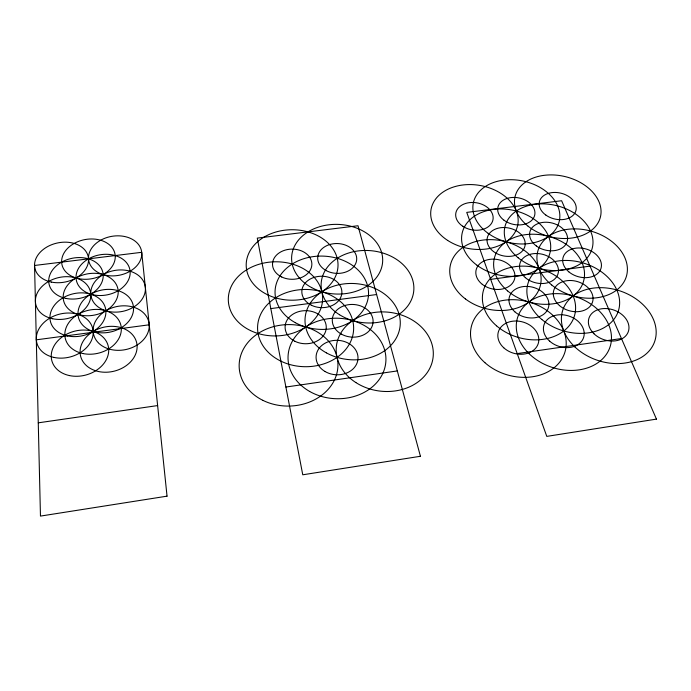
<?xml version="1.0" encoding="UTF-8"?>
<svg xmlns="http://www.w3.org/2000/svg" width="691" height="691" viewBox="0 0 691 691"><rect width="100%" height="100%" fill="white"/><g stroke="black" fill="none" stroke-linecap="round" stroke-linejoin="round"><path stroke-width="1.04" d="M38.264 422.832L157.626 405.574M285.893 387.038L397.325 370.929M517.196 353.602L621.459 338.53M36.303 339.825L149.239 324.796M270.82 308.609L376.638 294.53M490.67 279.354L590.019 266.13M167.041 496.164L40.467 516.091L34.55 265.474L141.707 252.31L167.041 496.164M420.43 456.276L302.762 474.795L257.268 238.11L358.007 225.741L420.43 456.276M656.45 419.117L546.78 436.384L466.745 212.387L561.619 200.736L656.45 419.117M484.901 362.663A48.517 38.005 15.4 0 0 564.72 352.79A48.517 38.005 15.4 0 0 505.484 300.101A48.517 38.005 15.4 0 0 484.901 362.663M574.955 347.003A48.551 36.476 19.2 0 0 654.446 342.131A48.551 36.476 19.2 0 0 596.955 287.767A48.551 36.476 19.2 0 0 574.955 347.003M529.056 353.662A48.508 37.245 17.5 0 0 609.402 348.696A48.508 37.245 17.5 0 0 553.18 293.744A48.508 37.245 17.5 0 0 529.056 353.662M496.561 325.841A47.264 36.053 14.7 0 0 574.212 316.633A47.264 36.053 14.7 0 0 516.186 266.51A47.264 36.053 14.7 0 0 496.561 325.841M541.839 319.492A47.247 35.362 16.6 0 0 618.531 310.423A47.247 35.362 16.6 0 0 559.39 260.818A47.247 35.362 16.6 0 0 541.839 319.492M465.388 298.909A46.133 34.87 12.1 0 0 540.267 285.849A46.133 34.87 12.1 0 0 480.608 240.442A46.133 34.87 12.1 0 0 465.388 298.909M551.668 284.96A46.055 33.609 15.8 0 0 626.357 276.486A46.055 33.609 15.8 0 0 568.443 229.222A46.055 33.609 15.8 0 0 551.668 284.96M507.617 290.92A46.072 34.248 14.1 0 0 583.221 282.325A46.072 34.248 14.1 0 0 526.361 234.569A46.072 34.248 14.1 0 0 507.617 290.92M477.04 265.284A45.01 33.142 11.8 0 0 549.932 253.01A45.01 33.142 11.8 0 0 491.465 209.693A45.01 33.142 11.8 0 0 477.04 265.284M518.12 257.76A44.95 32.563 13.6 0 0 591.772 249.727A44.95 32.563 13.6 0 0 536.043 204.173A44.95 32.563 13.6 0 0 518.12 257.76M447.664 240.425A44.034 32.054 9.7 0 0 517.766 224.808A44.034 32.054 9.7 0 0 457.857 185.844A44.034 32.054 9.7 0 0 447.664 240.425M528.114 226.225A43.878 31.009 13.2 0 0 599.918 218.71A43.878 31.009 13.2 0 0 545.268 175.203A43.878 31.009 13.2 0 0 528.114 226.225M488.122 233.333A43.93 31.544 11.6 0 0 559.131 221.776A43.93 31.544 11.6 0 0 501.804 180.403A43.93 31.544 11.6 0 0 488.122 233.333M262.787 400.305A49.398 40.743 -1.4 0 0 337.916 365.98A49.398 40.743 -1.4 0 0 264.912 329.737A49.398 40.743 -1.4 0 0 262.787 400.305M355.9 382.581A48.672 39.672 6.6 0 0 433.007 358.042A48.672 39.672 6.6 0 0 365.349 314.509A48.672 39.672 6.6 0 0 355.9 382.581M309.663 391.46A48.975 40.251 2.8 0 0 385.82 362.006A48.975 40.251 2.8 0 0 315.459 321.971A48.975 40.251 2.8 0 0 309.663 391.46M280.935 361.168A48.033 38.627 0.4 0 0 353.637 328.786A48.033 38.627 0.4 0 0 282.248 294.271A48.033 38.627 0.4 0 0 280.935 361.168M326.394 352.868A47.67 38.143 3.9 0 0 400.193 325.098A47.67 38.143 3.9 0 0 331.352 286.981A47.67 38.143 3.9 0 0 326.394 352.868M250.522 330.583A47.169 37.072 -1.5 0 0 322.602 299.626A47.169 37.072 -1.5 0 0 253.269 266.372A47.169 37.072 -1.5 0 0 250.522 330.583M339.523 314.733A46.444 36.191 4.7 0 0 413.529 292.664A46.444 36.191 4.7 0 0 349.447 252.759A46.444 36.191 4.7 0 0 339.523 314.733M295.307 322.68A46.763 36.666 1.6 0 0 368.398 296.145A46.763 36.666 1.6 0 0 301.656 259.436A46.763 36.666 1.6 0 0 295.307 322.68M268.168 295.057A45.917 35.241 -0.1 0 0 338.011 265.785A45.917 35.241 -0.1 0 0 270.138 234.042A45.917 35.241 -0.1 0 0 268.168 295.057M311.658 287.62A45.563 34.835 2.6 0 0 382.572 262.537A45.563 34.835 2.6 0 0 317.204 227.512A45.563 34.835 2.6 0 0 311.658 287.62M281.678 276.97A19.676 15.09 -0.1 0 0 311.848 264.783A19.676 15.09 -0.1 0 0 283.034 250.85A19.676 15.09 -0.1 0 0 281.678 276.97M326.04 270.509A19.521 14.926 2.6 0 0 356.642 260.118A19.521 14.926 2.6 0 0 328.916 244.795A19.521 14.926 2.6 0 0 326.04 270.509M311.451 305.249A20.03 15.703 1.6 0 0 341.881 292.518A20.03 15.703 1.6 0 0 312.228 278.067A20.03 15.703 1.6 0 0 311.451 305.249M294.841 341.242A20.583 16.541 0.4 0 0 326.256 327.767A20.583 16.541 0.4 0 0 295.964 312.6A20.583 16.541 0.4 0 0 294.841 341.242M341.181 334.012A20.428 16.334 3.9 0 0 373.045 322.524A20.428 16.334 3.9 0 0 343.859 305.837A20.428 16.334 3.9 0 0 341.181 334.012M325.055 371.516A20.98 17.24 2.8 0 0 357.938 359.337A20.98 17.24 2.8 0 0 328.13 341.803A20.98 17.24 2.8 0 0 325.055 371.516M462.728 226.242A18.864 13.734 9.7 0 0 492.942 219.885A18.864 13.734 9.7 0 0 467.557 202.947A18.864 13.734 9.7 0 0 462.728 226.242M504.015 220.239A18.821 13.509 11.6 0 0 534.592 215.618A18.821 13.509 11.6 0 0 510.329 197.678A18.821 13.509 11.6 0 0 504.015 220.239M545.804 215.031A18.795 13.284 13.2 0 0 575.974 210.461A18.795 13.284 13.2 0 0 551.332 192.694A18.795 13.284 13.2 0 0 545.804 215.031M536.32 245.953A19.253 13.95 13.6 0 0 567.285 241.107A19.253 13.95 13.6 0 0 542.141 222.502A19.253 13.95 13.6 0 0 536.32 245.953M493.434 251.489A19.279 14.2 11.8 0 0 524.815 246.583A19.279 14.2 11.8 0 0 500.077 227.788A19.279 14.2 11.8 0 0 493.434 251.489M525.333 277.627A19.737 14.666 14.1 0 0 557.853 274.318A19.737 14.666 14.1 0 0 533.832 253.632A19.737 14.666 14.1 0 0 525.333 277.627M482.301 284.346A19.763 14.934 12.1 0 0 514.545 279.129A19.763 14.934 12.1 0 0 489.314 259.427A19.763 14.934 12.1 0 0 482.301 284.346M568.805 271.822A19.737 14.399 15.8 0 0 600.945 268.557A19.737 14.399 15.8 0 0 576.458 248.086A19.737 14.399 15.8 0 0 568.805 271.822M559.503 305.603A20.246 15.142 16.5 0 0 592.507 302.114A20.246 15.142 16.5 0 0 567.51 280.624A20.246 15.142 16.5 0 0 559.503 305.603M514.83 311.788A20.246 15.444 14.6 0 0 548.231 308.246A20.246 15.444 14.6 0 0 523.735 286.523A20.246 15.444 14.6 0 0 514.83 311.788M549.699 341.199A20.782 15.953 17.4 0 0 583.619 337.45A20.782 15.953 17.4 0 0 558.095 314.871A20.782 15.953 17.4 0 0 549.699 341.199M503.765 347.789A20.782 16.282 15.3 0 0 538.099 343.988A20.782 16.282 15.3 0 0 513.102 321.151A20.782 16.282 15.3 0 0 503.765 347.789M593.975 333.744A20.799 15.625 19.2 0 0 628.162 332.069A20.799 15.625 19.2 0 0 603.899 308.557A20.799 15.625 19.2 0 0 593.975 333.744M103.633 274.724A26.819 19.806 -9.7 0 0 141.707 252.31A26.819 19.806 -9.7 0 0 100.083 240.563A26.819 19.806 -9.7 0 0 103.633 274.724M51.367 282.083A27.295 19.901 -12.2 0 0 88.301 257.069A27.295 19.901 -12.2 0 0 44.984 248.199A27.295 19.901 -12.2 0 0 51.367 282.083M76.502 278.119A27.044 19.858 -11 0 0 115.216 255.558A27.044 19.858 -11 0 0 73.617 243.75A27.044 19.858 -11 0 0 76.502 278.119M69.437 375.576A29.126 22.622 -15 0 0 108.409 346.899A29.126 22.622 -15 0 0 62.095 337.035A29.126 22.622 -15 0 0 69.437 375.576M98.537 371.533A28.832 22.587 -13.4 0 0 136.74 343.064A28.832 22.587 -13.4 0 0 90.478 333.261A28.832 22.587 -13.4 0 0 98.537 371.533M54.071 357.446A28.858 22.052 -14.9 0 0 92.922 329.486A28.858 22.052 -14.9 0 0 47.221 319.821A28.858 22.052 -14.9 0 0 54.071 357.446M109.169 349.067A28.296 21.965 -11.8 0 0 149.152 324.01A28.296 21.965 -11.8 0 0 105.231 311.14A28.296 21.965 -11.8 0 0 109.169 349.067M82.894 353.533A28.564 22.017 -13.4 0 0 120.994 325.763A28.564 22.017 -13.4 0 0 75.336 316.15A28.564 22.017 -13.4 0 0 82.894 353.533M67.614 335.938A28.305 21.464 -13.4 0 0 105.602 308.86A28.305 21.464 -13.4 0 0 60.54 299.428A28.305 21.464 -13.4 0 0 67.614 335.938M93.648 331.602A28.037 21.421 -12 0 0 133.484 307.167A28.037 21.421 -12 0 0 90.176 294.556A28.037 21.421 -12 0 0 93.648 331.602M52.68 318.758A28.046 20.937 -13.4 0 0 90.556 292.328A28.046 20.937 -13.4 0 0 46.072 283.077A28.046 20.937 -13.4 0 0 52.68 318.758M106.328 310.907A27.536 20.851 -10.6 0 0 145.335 287.223A27.536 20.851 -10.6 0 0 102.596 274.94A27.536 20.851 -10.6 0 0 106.328 310.907M80.743 315.096A27.787 20.894 -12.1 0 0 117.893 288.838A27.787 20.894 -12.1 0 0 73.462 279.639A27.787 20.894 -12.1 0 0 80.743 315.096M65.887 298.4A27.536 20.393 -12.1 0 0 102.933 272.781A27.536 20.393 -12.1 0 0 59.063 263.746A27.536 20.393 -12.1 0 0 65.887 298.4M91.247 294.331A27.286 20.341 -10.8 0 0 130.107 271.218A27.286 20.341 -10.8 0 0 87.947 259.177A27.286 20.341 -10.8 0 0 91.247 294.331"/></g></svg>
